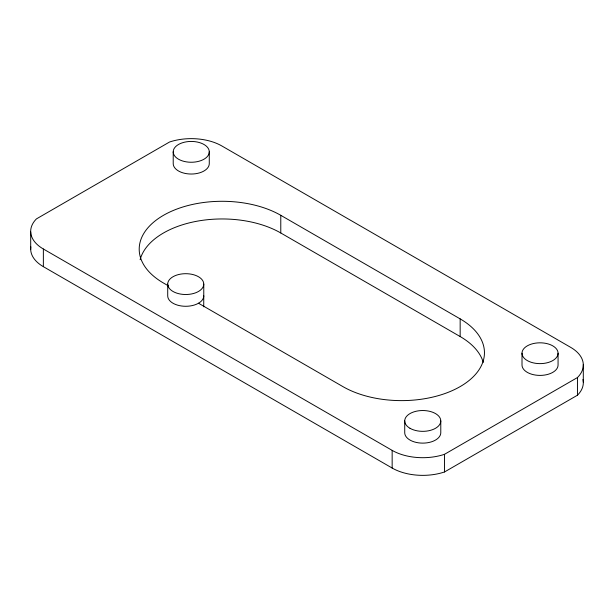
<?xml version="1.0" encoding="UTF-8"?>
<svg xmlns="http://www.w3.org/2000/svg" width="614" height="614" viewBox="0 0 614 614"><rect width="100%" height="100%" fill="white"/><g stroke="black" fill="none" stroke-linecap="round" stroke-linejoin="round"><path stroke-width="0.92" d="M43.364 249L392.154 450.377A43.272 24.982 0 0 0 444.498 454.314L577.452 377.549A43.272 24.982 0 0 0 570.636 347.332L221.838 145.955A43.272 24.982 0 0 0 169.525 142.018L36.441 218.891A43.272 24.982 0 0 0 43.364 249L43.364 266.668L392.154 468.045A43.272 24.982 0 0 0 444.498 471.974L577.452 395.216A43.272 24.982 0 0 0 582.947 379.437M168.244 285.771L163.493 283.031A82.936 47.884 0 0 1 163.493 215.314A82.936 47.884 0 0 1 280.782 215.314L460.162 318.881A82.936 47.884 0 0 1 460.162 386.597A82.936 47.884 0 0 1 342.881 386.597L198.491 303.232M140.13 259.699A82.936 47.884 0 0 1 196.219 221.355A82.936 47.884 0 0 1 280.782 232.982L460.162 336.549A82.936 47.884 0 0 1 483.279 362.375M167.714 284.098L167.714 295.871A18.029 10.407 0 0 0 185.743 306.286A18.029 10.407 0 0 0 203.771 295.871L203.718 306.808M583.3 364.493L583.3 382.161M577.452 377.549L577.452 395.216M558.065 353.219A18.029 10.407 0 0 1 531.026 362.237A18.029 10.407 0 0 1 531.026 344.208A18.029 10.407 0 0 1 558.065 353.219L558.065 365A18.029 10.407 0 0 1 540.036 375.407A18.029 10.407 0 0 1 522.007 365L522.007 353.219M460.162 318.881L460.162 336.549M444.498 454.314L444.498 471.974M440.783 420.935L440.783 432.709A18.029 10.407 0 0 1 422.754 443.124A18.029 10.407 0 0 1 404.726 432.709L404.726 420.935M392.154 450.377L392.154 468.045M280.782 215.314L280.782 232.982M209.274 151.85A18.029 10.407 0 0 1 182.228 160.86A18.029 10.407 0 0 1 182.228 142.832A18.029 10.407 0 0 1 209.274 151.85L209.274 163.623A18.029 10.407 0 0 1 191.246 174.031A18.029 10.407 0 0 1 173.217 163.623L173.217 151.85M203.771 284.098A18.029 10.407 0 0 1 176.725 293.116A18.029 10.407 0 0 1 176.725 275.087A18.029 10.407 0 0 1 203.771 284.098L203.771 295.871M30.7 231.915L30.7 249.576M43.364 266.668A43.272 24.982 0 0 1 30.846 246.859M410.006 428.296A18.029 10.407 0 0 0 440.169 423.629A18.029 10.407 0 0 0 418.088 410.881A18.029 10.407 0 0 0 410.006 428.296"/></g></svg>
